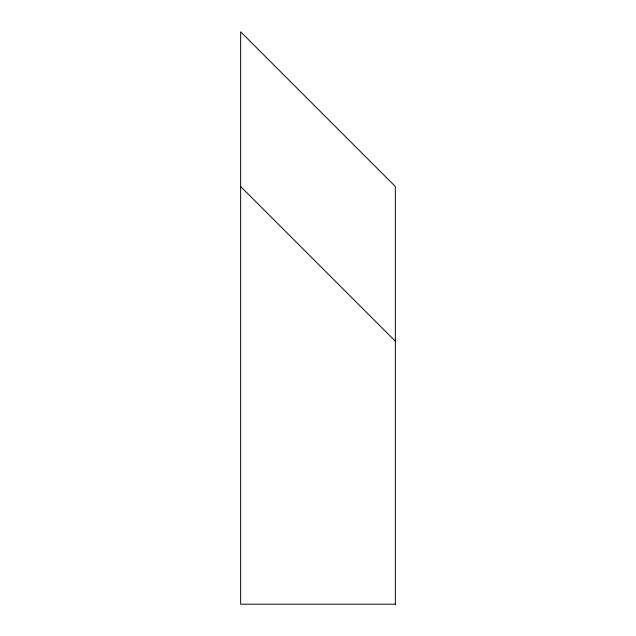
<?xml version="1.0" encoding="UTF-8"?>
<svg xmlns="http://www.w3.org/2000/svg" width="636" height="636" viewBox="0 0 636 636"><rect width="100%" height="100%" fill="white"/><g stroke="black" fill="none" stroke-linecap="round" stroke-linejoin="round"><path stroke-width="0.95" d="M240.647 186.499L395.354 341.206M395.354 604.2L240.647 604.2L240.647 31.8L395.354 186.499L395.354 604.2"/></g></svg>
